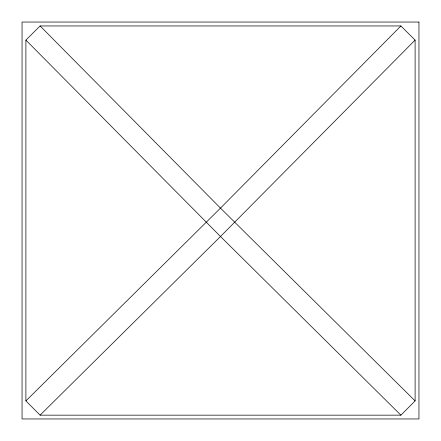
<?xml version="1.0" encoding="UTF-8"?>
<svg xmlns="http://www.w3.org/2000/svg" width="441" height="441" viewBox="0 0 441 441"><rect width="100%" height="100%" fill="white"/><g stroke="black" fill="none" stroke-linecap="round" stroke-linejoin="round"><path stroke-width="0.66" d="M400.908 25.953L220.489 208.113L25.898 400.908L40.092 415.157L400.908 415.157L415.102 400.908L415.102 40.092L400.908 25.953L40.092 25.953L25.898 40.092L25.898 400.908M415.102 40.092L220.489 236.503L40.092 415.157M415.102 400.908L220.489 208.113L40.092 25.953M400.908 415.157L220.489 236.503L25.898 40.092M418.95 22.05L22.05 22.05L22.05 418.95L418.95 418.95L418.95 22.05"/></g></svg>
